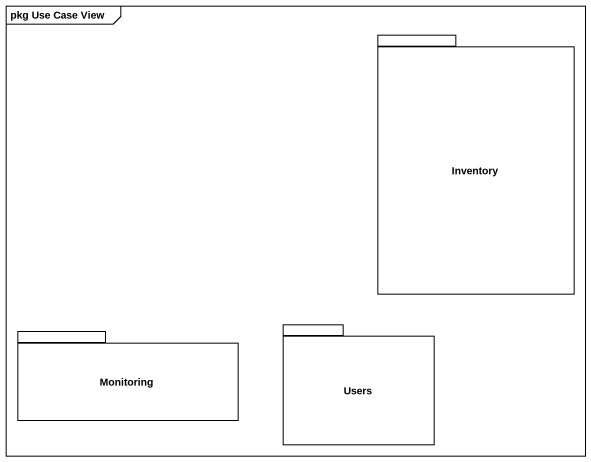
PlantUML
@startuml
mainframe pkg Use Case View
package Inventory {
}
package Users {
}
package Monitoring {
}
@enduml
